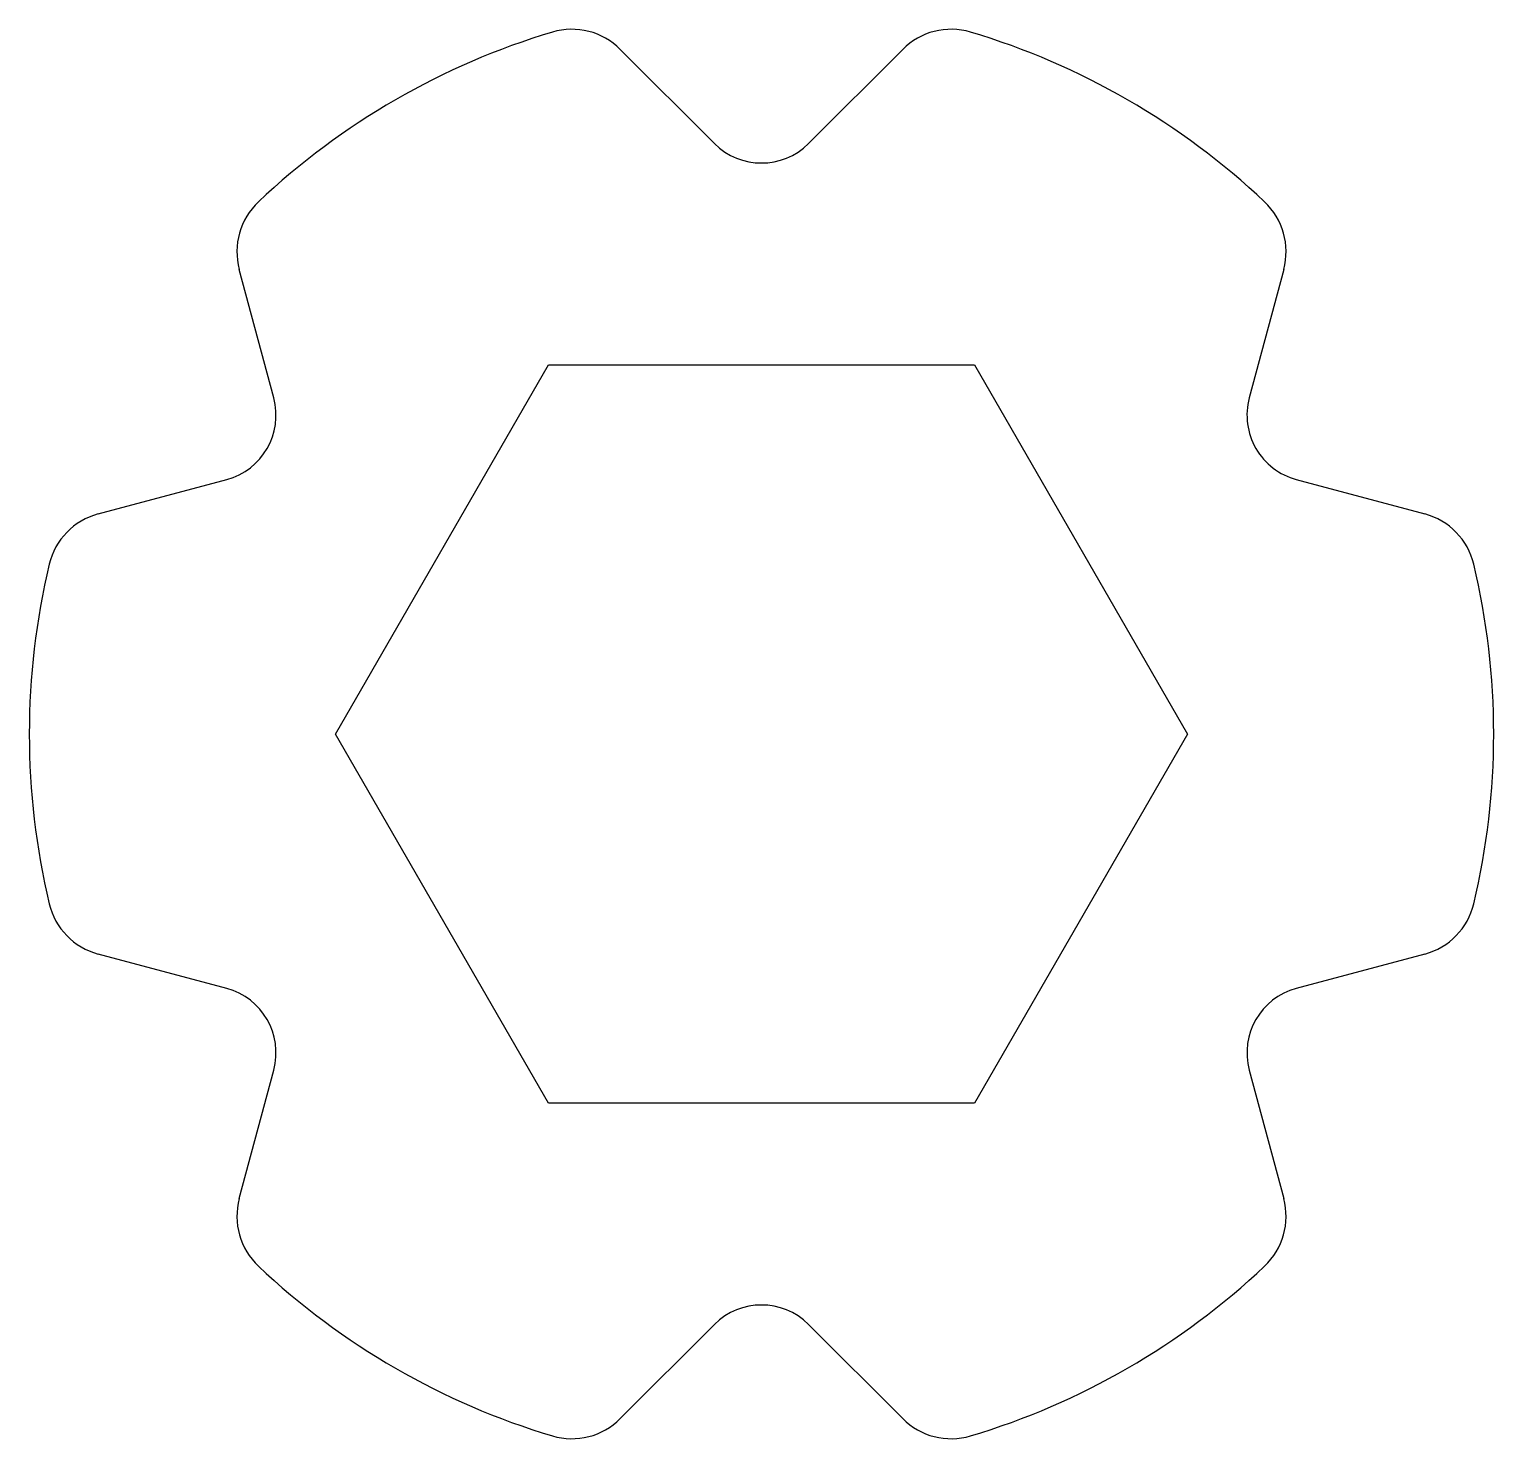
# Model space of a CAD drawing. Extents: x 0 to 22, y 0 to 21.2.
import ezdxf

# ---------------------------------------------------------------- set-up
doc = ezdxf.new("R2010")
doc.units = 0
doc.layers.add('Shape2DView', color=7, linetype='CONTINUOUS')

msp = doc.modelspace()

# ---------------------------------------------------------------- linework, layer by layer
at = {"layer": 'Shape2DView'}
for p, q in [((8.84525, 20.8652), (10.2595, 19.451)), ((11.6737, 19.451), (13.0879, 20.8652)), ((3.63911, 15.6287), (3.12148, 17.5606)), ((18.8117, 17.5606), (18.294, 15.6287)), ((4.56657, 10.5817), (7.76657, 16.1243)), ((7.76657, 16.1243), (14.1666, 16.1243)), ((14.1666, 16.1243), (17.3666, 10.5817)), ((1.00016, 13.8863), (2.93201, 14.404)), ((19.0011, 14.404), (20.933, 13.8863)), ((7.76657, 5.03916), (4.56657, 10.5817)), ((17.3666, 10.5817), (14.1666, 5.03916)), ((2.93201, 6.75946), (1.00016, 7.2771)), ((20.933, 7.2771), (19.0011, 6.75946)), ((3.12148, 3.60286), (3.63911, 5.53471)), ((18.294, 5.53471), (18.8117, 3.60286)), ((14.1666, 5.03916), (7.76657, 5.03916)), ((10.2595, 1.71245), (8.84525, 0.29824)), ((13.0879, 0.29824), (11.6737, 1.71245))]:
    msp.add_line(p, q, dxfattribs=at)
for centre, radius, start, end in [((10.9666, 10.5817), 11, 106.596, 133.404), ((8.11833, 20.1383), 1.02802, 45, 106.596), ((13.8148, 20.1383), 1.02802, 73.4038, 135), ((10.9666, 10.5817), 11, 46.5962, 73.4038), ((10.9666, 20.1581), 1, -135, -45), ((4.11447, 17.8267), 1.02802, 133.404, -165), ((17.8187, 17.8267), 1.02802, -15, 46.5962), ((2.67319, 15.3699), 1, -75, 15), ((19.26, 15.3699), 1, 165, -105), ((1.26623, 12.8933), 1.02802, 105, 166.596), ((20.6669, 12.8933), 1.02802, 13.4038, 75), ((10.9666, 10.5817), 11, 166.596, -166.596), ((10.9666, 10.5817), 11, -13.4038, 13.4038), ((1.26623, 8.27009), 1.02802, -166.596, -105), ((20.6669, 8.27009), 1.02802, -75, -13.4038), ((2.67319, 5.79353), 1, -15, 75), ((19.26, 5.79353), 1, 105, -165), ((4.11447, 3.33679), 1.02802, 165, -133.404), ((17.8187, 3.33679), 1.02802, -46.5962, 15), ((10.9666, 10.5817), 11, -133.404, -106.596), ((10.9666, 10.5817), 11, -73.4038, -46.5962), ((10.9666, 1.00535), 1, 45, 135), ((8.11833, 1.02516), 1.02802, -106.596, -45), ((13.8148, 1.02516), 1.02802, -135, -73.4038)]:
    msp.add_arc(centre, radius, start, end, dxfattribs=at)

doc.saveas('drawing.dxf')
